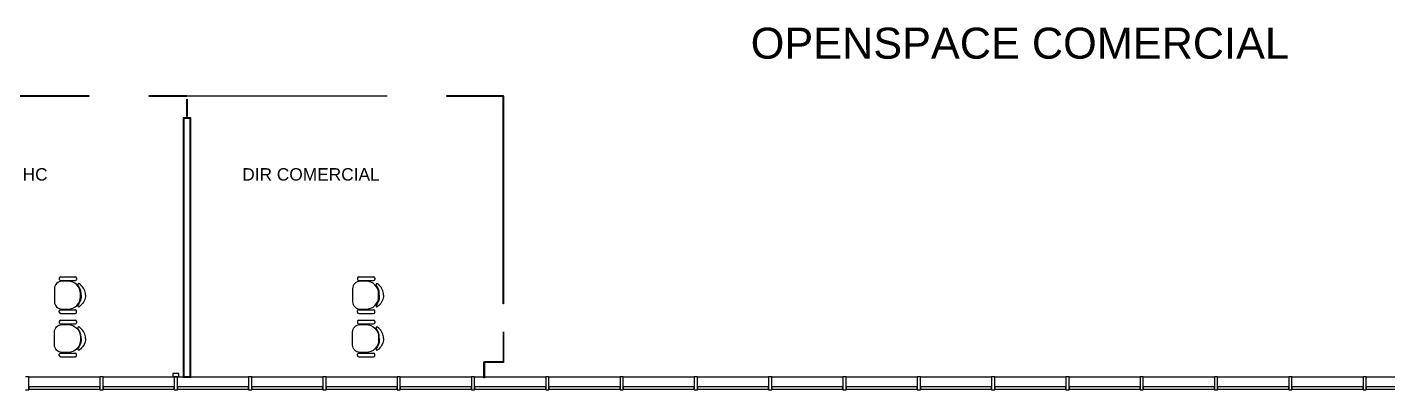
# Model space of a CAD drawing. Header units: millimetres. Extents: x 32.4 to 129.7, y 76.1 to 139.3.
# Drawn here: x 88.27 to 110.24, y 76.09 to 81.94 of the extents above; entities that cross this region are included whole.
import ezdxf

# ---------------------------------------------------------------- set-up
doc = ezdxf.new("R2010")
doc.units = ezdxf.units.MM
for name, color, linetype in [('carpinteria vidrio', 7, 'Continuous'), ('Lineas Carpintería', 7, 'Continuous'), ('n carpinteria vidrio', 7, 'Continuous'), ('Sectores', 3, 'Continuous'), ('tabique', 7, 'Continuous')]:
    doc.layers.add(name, color=color, linetype=linetype)
doc.styles.add('MtXpl_Arial_Unicode_', font='ARIALUNI.ttf')

msp = doc.modelspace()

# ---------------------------------------------------------------- linework, layer by layer
for p, q in [((88.783607, 77.887838), (88.783607, 77.867838)), ((88.803607, 77.907838), (89.043607, 77.907838)), ((88.803607, 77.847838), (89.043607, 77.847838)), ((89.063607, 77.887838), (89.063607, 77.867838)), ((93.599319, 77.887838), (93.599319, 77.867838)), ((93.619319, 77.907838), (93.859319, 77.907838)), ((93.619319, 77.847838), (93.859319, 77.847838)), ((93.879319, 77.887838), (93.879319, 77.867838)), ((88.783607, 77.337838), (88.783607, 77.357838)), ((88.803607, 77.377838), (89.043607, 77.377838)), ((89.063607, 77.337838), (89.063607, 77.357838)), ((93.599319, 77.337838), (93.599319, 77.357838)), ((93.619319, 77.377838), (93.859319, 77.377838)), ((93.879319, 77.337838), (93.879319, 77.357838)), ((88.783607, 77.187838), (88.783607, 77.167838)), ((88.803607, 77.317838), (89.043607, 77.317838)), ((88.803607, 77.207838), (89.043607, 77.207838)), ((88.803607, 77.147838), (89.043607, 77.147838)), ((89.063607, 77.187838), (89.063607, 77.167838)), ((93.599319, 77.187838), (93.599319, 77.167838)), ((93.619319, 77.317838), (93.859319, 77.317838)), ((93.619319, 77.207838), (93.859319, 77.207838)), ((93.619319, 77.147838), (93.859319, 77.147838)), ((93.879319, 77.187838), (93.879319, 77.167838)), ((88.783607, 76.637838), (88.783607, 76.657838)), ((88.803607, 76.677838), (89.043607, 76.677838)), ((88.803607, 76.617838), (89.043607, 76.617838)), ((89.063607, 76.637838), (89.063607, 76.657838)), ((93.599319, 76.637838), (93.599319, 76.657838)), ((93.619319, 76.677838), (93.859319, 76.677838)), ((93.619319, 76.617838), (93.859319, 76.617838)), ((93.879319, 76.637838), (93.879319, 76.657838))]:
    msp.add_line(p, q)
for points in [[(88.925008, 77.837838), (88.825008, 77.837838, 0.414214), (88.705008, 77.717838), (88.705008, 77.507838, 0.414214), (88.825008, 77.387838), (88.925008, 77.387838, 0.414214), (89.125008, 77.587838), (89.125008, 77.637838, 0.414214)], [(93.74072, 77.837838), (93.64072, 77.837838, 0.414214), (93.52072, 77.717838), (93.52072, 77.507838, 0.414214), (93.64072, 77.387838), (93.74072, 77.387838, 0.414214), (93.94072, 77.587838), (93.94072, 77.637838, 0.414214)], [(88.925008, 76.687838), (88.825008, 76.687838, -0.414214), (88.705008, 76.807838), (88.705008, 77.017838, -0.414214), (88.825008, 77.137838), (88.925008, 77.137838, -0.414214), (89.125008, 76.937838), (89.125008, 76.887838, -0.414214)], [(93.74072, 76.687838), (93.64072, 76.687838, -0.414214), (93.52072, 76.807838), (93.52072, 77.017838, -0.414214), (93.64072, 77.137838), (93.74072, 77.137838, -0.414214), (93.94072, 76.937838), (93.94072, 76.887838, -0.414214)]]:
    msp.add_lwpolyline(points, format="xyb", close=True)
for points in [[(89.205008, 77.612838), (89.205008, 77.637838, 0.207449), (89.107153, 77.797262)], [(94.02072, 77.612838), (94.02072, 77.637838, 0.207449), (93.922865, 77.797262)], [(89.135008, 77.612838), (89.135008, 77.637838, 0.178789), (89.084582, 77.774353)], [(89.135008, 77.612838), (89.135008, 77.587838, -0.178789), (89.084582, 77.451323)], [(89.205008, 77.612838), (89.205008, 77.587838, -0.207449), (89.107153, 77.428413)], [(93.95072, 77.612838), (93.95072, 77.637838, 0.178789), (93.900294, 77.774353)], [(93.95072, 77.612838), (93.95072, 77.587838, -0.178789), (93.900294, 77.451323)], [(94.02072, 77.612838), (94.02072, 77.587838, -0.207449), (93.922865, 77.428413)], [(89.135008, 76.912838), (89.135008, 76.937838, 0.178789), (89.084582, 77.074353)], [(89.135008, 76.912838), (89.135008, 76.887838, -0.178789), (89.084582, 76.751323)], [(89.205008, 76.912838), (89.205008, 76.937838, 0.207449), (89.107153, 77.097262)], [(89.205008, 76.912838), (89.205008, 76.887838, -0.207449), (89.107153, 76.728413)], [(93.95072, 76.912838), (93.95072, 76.937838, 0.178789), (93.900294, 77.074353)], [(93.95072, 76.912838), (93.95072, 76.887838, -0.178789), (93.900294, 76.751323)], [(94.02072, 76.912838), (94.02072, 76.937838, 0.207449), (93.922865, 77.097262)], [(94.02072, 76.912838), (94.02072, 76.887838, -0.207449), (93.922865, 76.728413)]]:
    msp.add_lwpolyline(points, format="xyb")
for centre, radius, start, end in [((88.803607, 77.887838), 0.02, 90, 180), ((88.803607, 77.867838), 0.02, 180, 270), ((89.043607, 77.887838), 0.02, 0, 90), ((89.043607, 77.867838), 0.02, 270, 0), ((89.099491, 77.782237), 0.016866, 62.979511, 207.872446), ((93.619319, 77.887838), 0.02, 90, 180), ((93.619319, 77.867838), 0.02, 180, 270), ((93.859319, 77.887838), 0.02, 0, 90), ((93.859319, 77.867838), 0.02, 270, 0), ((93.915203, 77.782237), 0.016866, 62.979511, 207.872446), ((88.803607, 77.357838), 0.02, 90, 180), ((89.043607, 77.357838), 0.02, 0, 90), ((89.099491, 77.443438), 0.016866, 152.127554, 297.020489), ((93.619319, 77.357838), 0.02, 90, 180), ((93.859319, 77.357838), 0.02, 0, 90), ((93.915203, 77.443438), 0.016866, 152.127554, 297.020489), ((88.803607, 77.337838), 0.02, 180, 270), ((88.803607, 77.187838), 0.02, 90, 180), ((88.803607, 77.167838), 0.02, 180, 270), ((89.043607, 77.337838), 0.02, 270, 0), ((89.043607, 77.187838), 0.02, 0, 90), ((89.043607, 77.167838), 0.02, 270, 0), ((93.619319, 77.337838), 0.02, 180, 270), ((93.619319, 77.187838), 0.02, 90, 180), ((93.619319, 77.167838), 0.02, 180, 270), ((93.859319, 77.337838), 0.02, 270, 0), ((93.859319, 77.187838), 0.02, 0, 90), ((93.859319, 77.167838), 0.02, 270, 0), ((89.099491, 77.082237), 0.016866, 62.979511, 207.872446), ((93.915203, 77.082237), 0.016866, 62.979511, 207.872446), ((89.099491, 76.743438), 0.016866, 152.127554, 297.020489), ((93.915203, 76.743438), 0.016866, 152.127554, 297.020489), ((88.803607, 76.657838), 0.02, 90, 180), ((88.803607, 76.637838), 0.02, 180, 270), ((89.043607, 76.657838), 0.02, 0, 90), ((89.043607, 76.637838), 0.02, 270, 0), ((93.619319, 76.657838), 0.02, 90, 180), ((93.619319, 76.637838), 0.02, 180, 270), ((93.859319, 76.657838), 0.02, 0, 90), ((93.859319, 76.637838), 0.02, 270, 0)]:
    msp.add_arc(centre, radius, start, end)
at = {"layer": 'carpinteria vidrio'}
for p, q in [((89.266871, 80.832632), (86.145871, 80.832632)), ((86.145871, 80.824632), (89.266871, 80.824632)), ((89.266871, 80.824632), (89.266871, 80.832632)), ((90.845871, 80.832632), (90.231871, 80.832632)), ((90.231871, 80.832632), (90.231871, 80.824632)), ((90.231871, 80.824632), (90.845871, 80.824632)), ((90.845871, 80.832632), (92.748371, 80.832632)), ((90.845871, 80.824632), (90.845871, 80.832632)), ((90.845871, 80.824632), (90.845871, 80.832632)), ((92.748371, 80.824632), (90.845871, 80.824632)), ((92.748371, 80.832632), (94.070871, 80.832632)), ((92.748371, 80.824632), (92.748371, 80.832632)), ((92.748371, 80.832632), (92.748371, 80.824632)), ((94.070871, 80.824632), (92.748371, 80.824632)), ((94.070871, 80.832632), (94.070871, 80.824632)), ((95.957871, 80.832632), (95.035871, 80.832632)), ((95.035871, 80.832632), (95.035871, 80.824632)), ((95.035871, 80.824632), (95.957871, 80.824632)), ((95.949871, 77.472759), (95.949871, 80.824632)), ((95.949871, 80.824632), (95.957871, 80.824632)), ((95.957871, 80.824632), (95.957871, 80.832632)), ((95.957871, 80.824632), (95.957871, 77.472759)), ((95.957871, 77.472759), (95.949871, 77.472759)), ((95.949871, 77.022759), (95.949871, 76.527136)), ((95.957871, 77.022759), (95.957871, 76.527136)), ((95.641871, 76.278499), (95.641871, 76.537136)), ((95.641871, 76.537136), (95.649871, 76.537136)), ((95.649871, 76.537136), (95.649871, 76.278499)), ((95.949871, 76.537136), (95.649871, 76.537136)), ((95.957871, 76.527136), (95.649871, 76.527136)), ((95.649871, 76.278499), (95.641871, 76.278499))]:
    msp.add_line(p, q, dxfattribs=at)
at = {"layer": 'Lineas Carpintería', "extrusion": (0, 0, -1)}
for p, q in [((88.291191, 76.295306), (88.239191, 76.295306)), ((88.291191, 76.085306), (88.291191, 76.295306)), ((89.491191, 76.295306), (89.439191, 76.295306)), ((89.439191, 76.295306), (89.439191, 76.085306)), ((89.491191, 76.085306), (89.491191, 76.295306)), ((90.691191, 76.295306), (90.639191, 76.295306)), ((90.639191, 76.295306), (90.639191, 76.085306)), ((90.691191, 76.085306), (90.691191, 76.295306)), ((91.891191, 76.295306), (91.839191, 76.295306)), ((91.839191, 76.295306), (91.839191, 76.085306)), ((91.891191, 76.085306), (91.891191, 76.295306)), ((93.091191, 76.295306), (93.039191, 76.295306)), ((93.039191, 76.295306), (93.039191, 76.085306)), ((93.091191, 76.085306), (93.091191, 76.295306)), ((94.291191, 76.295306), (94.239191, 76.295306)), ((94.239191, 76.295306), (94.239191, 76.085306)), ((94.291191, 76.085306), (94.291191, 76.295306)), ((95.491191, 76.295306), (95.439191, 76.295306)), ((95.439191, 76.295306), (95.439191, 76.085306)), ((95.491191, 76.085306), (95.491191, 76.295306)), ((96.691191, 76.295306), (96.639191, 76.295306)), ((96.639191, 76.295306), (96.639191, 76.085306)), ((96.691191, 76.085306), (96.691191, 76.295306)), ((97.891191, 76.295306), (97.839191, 76.295306)), ((97.839191, 76.295306), (97.839191, 76.085306)), ((97.891191, 76.085306), (97.891191, 76.295306)), ((99.091191, 76.295306), (99.039191, 76.295306)), ((99.039191, 76.295306), (99.039191, 76.085306)), ((99.091191, 76.085306), (99.091191, 76.295306)), ((100.291191, 76.295306), (100.239191, 76.295306)), ((100.239191, 76.295306), (100.239191, 76.085306)), ((100.291191, 76.085306), (100.291191, 76.295306)), ((101.491191, 76.295306), (101.439191, 76.295306)), ((101.439191, 76.295306), (101.439191, 76.085306)), ((101.491191, 76.085306), (101.491191, 76.295306)), ((102.691191, 76.295306), (102.639191, 76.295306)), ((102.639191, 76.295306), (102.639191, 76.085306)), ((102.691191, 76.085306), (102.691191, 76.295306)), ((103.891191, 76.295306), (103.839191, 76.295306)), ((103.839191, 76.295306), (103.839191, 76.085306)), ((103.891191, 76.085306), (103.891191, 76.295306)), ((105.091191, 76.295306), (105.039191, 76.295306)), ((105.039191, 76.295306), (105.039191, 76.085306)), ((105.091191, 76.085306), (105.091191, 76.295306)), ((106.291191, 76.295306), (106.239191, 76.295306)), ((106.239191, 76.295306), (106.239191, 76.085306)), ((106.291191, 76.085306), (106.291191, 76.295306)), ((107.491191, 76.295306), (107.439191, 76.295306)), ((107.439191, 76.295306), (107.439191, 76.085306)), ((107.491191, 76.085306), (107.491191, 76.295306)), ((108.691191, 76.295306), (108.639191, 76.295306)), ((108.639191, 76.295306), (108.639191, 76.085306)), ((108.691191, 76.085306), (108.691191, 76.295306)), ((109.891191, 76.295306), (109.839191, 76.295306)), ((109.839191, 76.295306), (109.839191, 76.085306)), ((109.891191, 76.085306), (109.891191, 76.295306)), ((88.239191, 76.085306), (88.291191, 76.085306)), ((89.439191, 76.085306), (89.491191, 76.085306)), ((90.639191, 76.085306), (90.691191, 76.085306)), ((91.839191, 76.085306), (91.891191, 76.085306)), ((93.039191, 76.085306), (93.091191, 76.085306)), ((94.239191, 76.085306), (94.291191, 76.085306)), ((95.439191, 76.085306), (95.491191, 76.085306)), ((96.639191, 76.085306), (96.691191, 76.085306)), ((97.839191, 76.085306), (97.891191, 76.085306)), ((99.039191, 76.085306), (99.091191, 76.085306)), ((100.239191, 76.085306), (100.291191, 76.085306)), ((101.439191, 76.085306), (101.491191, 76.085306)), ((102.639191, 76.085306), (102.691191, 76.085306)), ((103.839191, 76.085306), (103.891191, 76.085306)), ((105.039191, 76.085306), (105.091191, 76.085306)), ((106.239191, 76.085306), (106.291191, 76.085306)), ((107.439191, 76.085306), (107.491191, 76.085306)), ((108.639191, 76.085306), (108.691191, 76.085306)), ((109.839191, 76.085306), (109.891191, 76.085306))]:
    msp.add_line(p, q, dxfattribs=at)
at = {"layer": 'Lineas Carpintería'}
for p, q in [((88.291191, 76.295306), (89.439191, 76.295306)), ((89.491191, 76.295306), (90.615191, 76.295306)), ((90.715191, 76.345442), (90.615191, 76.345442)), ((90.615191, 76.345442), (90.615191, 76.295442)), ((90.615191, 76.295442), (90.715191, 76.295442)), ((90.715191, 76.295442), (90.715191, 76.345442)), ((90.715191, 76.295306), (91.839191, 76.295306)), ((91.891191, 76.295306), (93.039191, 76.295306)), ((93.091191, 76.295306), (94.239191, 76.295306)), ((94.291191, 76.295306), (95.439191, 76.295306)), ((95.491191, 76.295306), (96.639191, 76.295306)), ((96.691191, 76.295306), (97.839191, 76.295306)), ((97.891191, 76.295306), (99.039191, 76.295306)), ((99.091191, 76.295306), (100.239191, 76.295306)), ((100.291191, 76.295306), (101.439191, 76.295306)), ((101.491191, 76.295306), (102.639191, 76.295306)), ((102.691191, 76.295306), (103.839191, 76.295306)), ((103.891191, 76.295306), (105.039191, 76.295306)), ((105.091191, 76.295306), (106.239191, 76.295306)), ((106.291191, 76.295306), (107.439191, 76.295306)), ((107.491191, 76.295306), (108.639191, 76.295306)), ((108.691191, 76.295306), (109.839191, 76.295306)), ((109.891191, 76.295306), (111.039191, 76.295306)), ((89.439191, 76.135306), (88.291191, 76.135306)), ((89.439191, 76.132806), (88.291191, 76.132806)), ((88.291191, 76.132806), (88.291191, 76.097806)), ((88.291191, 76.097806), (89.439191, 76.097806)), ((89.439191, 76.097806), (89.439191, 76.132806)), ((90.639191, 76.135306), (89.491191, 76.135306)), ((90.639191, 76.132806), (89.491191, 76.132806)), ((89.491191, 76.132806), (89.491191, 76.097806)), ((89.491191, 76.097806), (90.639191, 76.097806)), ((90.639191, 76.097806), (90.639191, 76.132806)), ((91.839191, 76.135306), (90.691191, 76.135306)), ((91.839191, 76.132806), (90.691191, 76.132806)), ((90.691191, 76.132806), (90.691191, 76.097806)), ((90.691191, 76.097806), (91.839191, 76.097806)), ((91.839191, 76.097806), (91.839191, 76.132806)), ((93.039191, 76.135306), (91.891191, 76.135306)), ((93.039191, 76.132806), (91.891191, 76.132806)), ((91.891191, 76.132806), (91.891191, 76.097806)), ((91.891191, 76.097806), (93.039191, 76.097806)), ((93.039191, 76.097806), (93.039191, 76.132806)), ((94.239191, 76.135306), (93.091191, 76.135306)), ((94.239191, 76.132806), (93.091191, 76.132806)), ((93.091191, 76.132806), (93.091191, 76.097806)), ((93.091191, 76.097806), (94.239191, 76.097806)), ((94.239191, 76.097806), (94.239191, 76.132806)), ((95.439191, 76.135306), (94.291191, 76.135306)), ((95.439191, 76.132806), (94.291191, 76.132806)), ((94.291191, 76.132806), (94.291191, 76.097806)), ((94.291191, 76.097806), (95.439191, 76.097806)), ((95.439191, 76.097806), (95.439191, 76.132806)), ((96.639191, 76.135306), (95.491191, 76.135306)), ((96.639191, 76.132806), (95.491191, 76.132806)), ((95.491191, 76.132806), (95.491191, 76.097806)), ((95.491191, 76.097806), (96.639191, 76.097806)), ((96.639191, 76.097806), (96.639191, 76.132806)), ((97.839191, 76.135306), (96.691191, 76.135306)), ((97.839191, 76.132806), (96.691191, 76.132806)), ((96.691191, 76.132806), (96.691191, 76.097806)), ((96.691191, 76.097806), (97.839191, 76.097806)), ((97.839191, 76.097806), (97.839191, 76.132806)), ((99.039191, 76.135306), (97.891191, 76.135306)), ((99.039191, 76.132806), (97.891191, 76.132806)), ((97.891191, 76.132806), (97.891191, 76.097806)), ((97.891191, 76.097806), (99.039191, 76.097806)), ((99.039191, 76.097806), (99.039191, 76.132806)), ((100.239191, 76.135306), (99.091191, 76.135306)), ((100.239191, 76.132806), (99.091191, 76.132806)), ((99.091191, 76.132806), (99.091191, 76.097806)), ((99.091191, 76.097806), (100.239191, 76.097806)), ((100.239191, 76.097806), (100.239191, 76.132806)), ((101.439191, 76.135306), (100.291191, 76.135306)), ((101.439191, 76.132806), (100.291191, 76.132806)), ((100.291191, 76.132806), (100.291191, 76.097806)), ((100.291191, 76.097806), (101.439191, 76.097806)), ((101.439191, 76.097806), (101.439191, 76.132806)), ((102.639191, 76.135306), (101.491191, 76.135306)), ((102.639191, 76.132806), (101.491191, 76.132806)), ((101.491191, 76.132806), (101.491191, 76.097806)), ((101.491191, 76.097806), (102.639191, 76.097806)), ((102.639191, 76.097806), (102.639191, 76.132806)), ((103.839191, 76.135306), (102.691191, 76.135306)), ((103.839191, 76.132806), (102.691191, 76.132806)), ((102.691191, 76.132806), (102.691191, 76.097806)), ((102.691191, 76.097806), (103.839191, 76.097806)), ((103.839191, 76.097806), (103.839191, 76.132806)), ((105.039191, 76.135306), (103.891191, 76.135306)), ((105.039191, 76.132806), (103.891191, 76.132806)), ((103.891191, 76.132806), (103.891191, 76.097806)), ((103.891191, 76.097806), (105.039191, 76.097806)), ((105.039191, 76.097806), (105.039191, 76.132806)), ((106.239191, 76.135306), (105.091191, 76.135306)), ((106.239191, 76.132806), (105.091191, 76.132806)), ((105.091191, 76.132806), (105.091191, 76.097806)), ((105.091191, 76.097806), (106.239191, 76.097806)), ((106.239191, 76.097806), (106.239191, 76.132806)), ((107.439191, 76.135306), (106.291191, 76.135306)), ((107.439191, 76.132806), (106.291191, 76.132806)), ((106.291191, 76.132806), (106.291191, 76.097806)), ((106.291191, 76.097806), (107.439191, 76.097806)), ((107.439191, 76.097806), (107.439191, 76.132806)), ((108.639191, 76.135306), (107.491191, 76.135306)), ((108.639191, 76.132806), (107.491191, 76.132806)), ((107.491191, 76.132806), (107.491191, 76.097806)), ((107.491191, 76.097806), (108.639191, 76.097806)), ((108.639191, 76.097806), (108.639191, 76.132806)), ((109.839191, 76.135306), (108.691191, 76.135306)), ((109.839191, 76.132806), (108.691191, 76.132806)), ((108.691191, 76.132806), (108.691191, 76.097806)), ((108.691191, 76.097806), (109.839191, 76.097806)), ((109.839191, 76.097806), (109.839191, 76.132806)), ((111.039191, 76.135306), (109.891191, 76.135306)), ((111.039191, 76.132806), (109.891191, 76.132806)), ((109.891191, 76.132806), (109.891191, 76.097806)), ((109.891191, 76.097806), (111.039191, 76.097806))]:
    msp.add_line(p, q, dxfattribs=at)
at = {"layer": 'n carpinteria vidrio'}
for p, q in [((90.840871, 80.779632), (90.850871, 80.779632)), ((90.840871, 80.499607), (90.840871, 80.779632)), ((90.850871, 80.779632), (90.850871, 80.499607)), ((90.850871, 80.499607), (90.840871, 80.499607))]:
    msp.add_line(p, q, dxfattribs=at)
at = {"layer": 'tabique'}
for p, q in [((90.785871, 80.474607), (90.785871, 76.288494)), ((90.905871, 80.474607), (90.785871, 80.474607)), ((90.795871, 80.464607), (90.795871, 76.298494)), ((90.895871, 80.464607), (90.795871, 80.464607)), ((90.895871, 76.298494), (90.895871, 80.464607)), ((90.905871, 76.288494), (90.905871, 80.474607)), ((90.785871, 76.288494), (90.905871, 76.288494)), ((90.795871, 76.298494), (90.895871, 76.298494))]:
    msp.add_line(p, q, dxfattribs=at)

# ---------------------------------------------------------------- texts
at = {"layer": 'Sectores', "style": 'MtXpl_Arial_Unicode_'}
for s, height, p in [('OPENSPACE COMERCIAL', 0.5, (99.950497, 81.431322)), ('OFICINA HC', 0.2, (86.980624, 79.463304)), ('DIR COMERCIAL', 0.2, (91.737767, 79.463304))]:
    msp.add_text(s, height=height, dxfattribs=at).set_placement(p)

doc.saveas('drawing.dxf')
